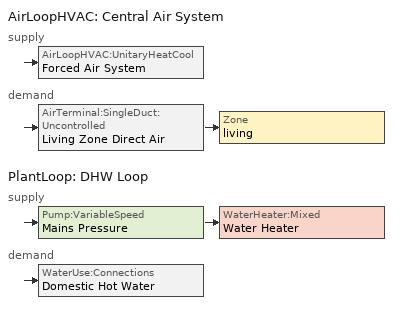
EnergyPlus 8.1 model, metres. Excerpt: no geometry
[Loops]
AirLoopHVAC 'Central Air System'
 supply: AirLoopHVAC:UnitaryHeatCool 'Forced Air System'
 demand: AirTerminal:SingleDuct:Uncontrolled 'Living Zone Direct Air' > Zone 'living'
PlantLoop 'DHW Loop'
 supply: Pump:VariableSpeed 'Mains Pressure' > WaterHeater:Mixed 'Water Heater'
 demand: WaterUse:Connections 'Domestic Hot Water'
[EnergyManagementSystem:Sensor]
SensibleLoadPredicted: living; Zone Predicted Sensible Load to Setpoint Heat Transfer Rate
Tout: living; Zone Outdoor Air Drybulb Temperature
Tin: living; Zone Mean Air Temperature
Win: living; Zone Mean Air Humidity Ratio
Q_WH: Water Heater; Water Heater Gas Energy
[ZoneControl:Thermostat]
Living Zone Thermostat: Zone=living; Control Type Schedule=LivingZoneControl; Control 1=Living Zone Temperature SP
[ThermostatSetpoint:SingleCooling]
Living Zone Temperature SP: Cooling Setpoint Temperature Schedule=CoolingSetPoint
[WaterUse:Equipment]
Name | Peak Flow rate {m^3/s} | Flow Rate Fraction Schedule | Target Temperature Schedule
Clothes Washer | 1.08055e-06 | ClothesWasher | CWWaterTempSchedule
Dishwasher | 3.95453e-07 | Dishwasher | DWWaterTempSchedule
Sinks | 2.13288e-06 | Sinks | SSBWaterTempSchedule
Showers | 3.79135e-06 | Showers | SSBWaterTempSchedule
Baths | 9.65901e-07 | Baths | SSBWaterTempSchedule
[AirLoopHVAC]
Central Air System: Design Supply Air Flow rate {m^3/s}=0.233861
[AirLoopHVAC:UnitaryHeatCool]
Forced Air System: Availability Schedule=AlwaysOn; Supply Air Fan Operating Mode Schedule=SupplyFanOperation; Maximum Supply Air Temperature {C}=48.8889; Supply Air Flow Rate During Cooling Operation {m/s}=0.233861; Supply Air Flow Rate During Heating Operation {m/s}=1e-08; Supply Air Flow Rate When No Cooling or Heating is Needed {m/s}=0; Controlling Zone or Thermostat Location=living; Supply Fan=Supply Fan; Fan Placement=BlowThrough; Heating Coil Object Type (This will be the stand in coil for simulations without furnaces)=Coil:Heating:Electric; Heating Coil=Furnace Heating Coil; Cooling Coil=DX Cooling Coil; Dehumidification Control Type=None
[Coil:Heating:Electric]
Furnace Heating Coil: Availability Schedule=AlwaysOff; Efficiency=1; Nominal Capacity {W}=0.001
[Coil:Cooling:DX:SingleSpeed]
DX Cooling Coil: Availability Schedule=CoolingSeasonSchedule; Rated High Speed Total Cooling Capacity {W}=3592.27; Rated High Speed Sensible Heat Ratio=0.740402; Rated High Speed COP=3.9507; Rated High Speed Air Flow Rate {m^3/s}=0.186108; Rated Evaporator Fan Power Per Volume Flow Rate {W/(m^3/s)}=1059.44; Total Cooling Capacity Function of Temperature Curve=Cool-Cap-fT; Total Cooling Capacity Function of Flow Fraction Curve=Cool-Cap-fFF; Energy Input Ratio Function of Temperature Curve=Cool-EIR-fT; Energy Input Ratio Function of Flow Fraction Curve=Cool-EIR-fFF; Part Load Fraction Correlation Curve=Cool-PLF-fPLR; Nominal Time for Condensate Removal to Begin {s}=1000; Ratio of Initial Moisture Evaporation Rate and Steady State Latent Capacity=1.5; Maximum Cycling Rate {cycles/hr}=3; Latent Capacity Time Constant {s}=45; Condenser Type=AirCooled; Crankcase Heater Capacity {W}=0; Maximum Outdoor Dry-Bulb Temperature for Crankcase Heater Operation {C}=12.7778; Condensate Collection Water Storage Tank=Condensate Tank 1
[Fan:OnOff]
Supply Fan: Availability Schedule=SupplyFanAvailability; Fan Efficiency=0.117562; Pressure Rise {Pa}=124.55; Maximum Flow Rate {m^3/s}=0.233865; Motor Efficiency=1; Motor In Airstream Fraction=1
[WaterUse:Storage]
Condensate Tank 1: Water Quality Subcategory=CC2 Condensate Drain Tank; Maximum Capacity {m3}=2; Initial Volume {m3}=0; Type of Supply Controlled by Float Valve=None; Water Thermal Mode=ScheduledTemperature; Water Temperature Schedule=DWWaterTempSchedule; Ambient Temperature Indicator=Zone; Zone=dummy
[AirTerminal:SingleDuct:Uncontrolled]
Living Zone Direct Air: Availability Schedule=AlwaysOn; Maximum Flow Rate {m^3/s}=0.233861
[AirLoopHVAC:ReturnPlenum]
Return Plenum: Zone=RA Duct Zone
[Zone equipment]
living: Living Zone Direct Air
[Sizing:Plant]
DHW Loop: Loop Type=Heating; Design Loop Exit Temperature {C}=51.6667; Loop Design Temperature Difference {deltaC}=5.55556
[PlantLoop]
DHW Loop: Fluid Type=Water; Plant Equipment Operation Scheme=DHW Loop Operation; Maximum Loop Temperature {C}=100; Minimum Loop Temperature {C}=0; Maximum Loop Flow Rate {m/s}  (This size represents the physical limitations to flow due to losses in the piping system. For BEopt we assume that the pipes are always adequately sized)=0.01; Minimum Loop Flow Rate {m^3/s}=0; Plant Loop Volume {m^3}=0.003; Load Distribution Scheme=Optimal
[PlantEquipmentOperationSchemes]
DHW Loop Operation: Control Scheme 1=DHW Control Scheme; Control Scheme 1 Schedule=AlwaysOn
[PlantEquipmentOperation:HeatingLoad]
DHW Control Scheme: Load Range 1 Lower Limit {W}=0; Load Range 1 Upper Limit {W}=1000000000000000; Priority Control 1 Equip List=DHW Plant Equipment
[Pump:VariableSpeed]
Mains Pressure: Rated Flow Rate {m^3/s}=0.01; Rated Pump Head {Pa}=1; Rated Power Consumption {W}=0; Motor Efficiency=1; Fraction of Motor Inefficiencies to Fluid Stream=0; Coefficient 1 of the Part Load Performance Curve=0; Coefficient 2 of the Part Load Performance Curve=1; Coefficient 3 of the Part Load Performance Curve=0; Coefficient 4 of the Part Load Performance Curve=0; Minimum Flow Rate {m^3/s}=0; Pump Control Type=Intermittent
[PlantEquipmentList]
DHW Plant Equipment: Water Heater
[WaterHeater:Mixed]
Water Heater: 0.143846, WaterHeaterSP1Schedule, 2, 99, Modulate, 11724, 0, 0, 0, NaturalGas, 0.773298, Zone, living, 4.15693, 1, 4.15693, 1, 1, 1, autosize, 1.5
[SetpointManager:Scheduled]
DHW Loop Setpoint Manager: Control Variable=Temperature; Schedule=DHWSupplySetpoint; Setpoint Node or NodeList=DHW Supply Outlet Node
[WaterUse:Connections]
Domestic Hot Water: Drain Water Heat Exchanger Type=None; Water Use Equipment 1=Sinks; Water Use Equipment 2=Showers; Water Use Equipment 3=Clothes Washer; Water Use Equipment 4=Dishwasher; Water Use Equipment 5=Baths
[Schedule:Constant]
Name | Schedule Type | Hourly Value
AlwaysOff | FRACTION | 0
AlwaysOn; SupplyFanAvailability | FRACTION | 1
CWWaterTempSchedule | TEMPERATURE | 33.6111
DHWSupplySetpoint; DWWaterTempSchedule; WaterHeaterSP1Schedule | TEMPERATURE | 51.6667
LivingZoneControl | MULTIPLIER | 2
SSBWaterTempSchedule | TEMPERATURE | 43.3333
SupplyFanOperation | MULTIPLIER | 0
[Schedule:Day:Hourly]
BathsDayMult0; ClothesWasherDayMult2; DishwasherDayMult1; ShowersDayMult2; SinksDayMult1: FRACTION, 0, 0, 0, 0, 0, 0, 0, 0, 0, 0, 0, 0, 0, 0, 0, 0, 0, 0, 0, 0, 0, 0, 0, 0
BathsDayMult1: FRACTION, 0.0571429, 0.0285714, 0.0285714, 0.0285714, 0.0571429, 0.135714, 0.328571, 0.414286, 0.471429, 0.414286, 0.328571, 0.25, 0.221429, 0.164286, 0.164286, 0.164286, 0.278571, 0.328571, 0.55, 0.714286, 0.714286, 0.55, 0.471429, 0.278571
BathsDayMult2: FRACTION, 0.08, 0.04, 0.04, 0.04, 0.08, 0.19, 0.46, 0.58, 0.66, 0.58, 0.46, 0.35, 0.31, 0.23, 0.23, 0.23, 0.39, 0.46, 0.77, 1, 1, 0.77, 0.66, 0.39
ClothesWasherDayMult0: FRACTION, 0.085541, 0.0665319, 0.0380182, 0.0380182, 0.0665319, 0.10455, 0.2091, 0.465723, 0.693832, 0.817391, 0.798382, 0.712841, 0.636805, 0.570273, 0.465723, 0.494237, 0.475228, 0.465723, 0.465723, 0.465723, 0.465723, 0.446714, 0.304146, 0.161577
ClothesWasherDayMult1: FRACTION, 0.104651, 0.0813953, 0.0465116, 0.0465116, 0.0813953, 0.127907, 0.255814, 0.569767, 0.848837, 1, 0.976744, 0.872093, 0.77907, 0.697674, 0.569767, 0.604651, 0.581395, 0.569767, 0.569767, 0.569767, 0.569767, 0.546512, 0.372093, 0.197674
CoolingSeasonSchedule01d; CoolingSeasonSchedule02d; CoolingSeasonSchedule03d; CoolingSeasonSchedule11d; CoolingSeasonSchedule12d: ON/OFF, 0, 0, 0, 0, 0, 0, 0, 0, 0, 0, 0, 0, 0, 0, 0, 0, 0, 0, 0, 0, 0, 0, 0, 0
CoolingSeasonSchedule04d; CoolingSeasonSchedule05d; CoolingSeasonSchedule06d; CoolingSeasonSchedule07d; CoolingSeasonSchedule08d; CoolingSeasonSchedule09d; CoolingSeasonSchedule10d: ON/OFF, 1, 1, 1, 1, 1, 1, 1, 1, 1, 1, 1, 1, 1, 1, 1, 1, 1, 1, 1, 1, 1, 1, 1, 1
CoolingSetPointDesignDay: TEMPERATURE, 23.8889, 23.8889, 23.8889, 23.8889, 23.8889, 23.8889, 23.8889, 23.8889, 23.8889, 23.8889, 23.8889, 23.8889, 23.8889, 23.8889, 23.8889, 23.8889, 23.8889, 23.8889, 23.8889, 23.8889, 23.8889, 23.8889, 23.8889, 23.8889
CoolingSetPointWeekday; CoolingSetPointWeekend: TEMPERATURE, 24.4444, 24.4444, 24.4444, 24.4444, 24.4444, 24.4444, 24.4444, 24.4444, 24.4444, 24.4444, 24.4444, 24.4444, 24.4444, 24.4444, 24.4444, 24.4444, 24.4444, 24.4444, 24.4444, 24.4444, 24.4444, 24.4444, 24.4444, 24.4444
DishwasherDayMult0: FRACTION, 0.135135, 0.0630631, 0.045045, 0.027027, 0.027027, 0.0900901, 0.18018, 0.279279, 0.522523, 0.585586, 0.504505, 0.432432, 0.369369, 0.414414, 0.324324, 0.342342, 0.342342, 0.441441, 0.783784, 1, 0.810811, 0.603604, 0.396396, 0.279279
DishwasherDayMult2: FRACTION, 0.126126, 0.0588589, 0.042042, 0.0252252, 0.0252252, 0.0840841, 0.168168, 0.260661, 0.487688, 0.546547, 0.470871, 0.403604, 0.344745, 0.386787, 0.302703, 0.31952, 0.31952, 0.412012, 0.731532, 0.933333, 0.756757, 0.563363, 0.36997, 0.260661
ShowersDayMult0: FRACTION, 0.0870056, 0.039548, 0.0237288, 0.039548, 0.110734, 0.411299, 0.933333, 0.925424, 0.751412, 0.585311, 0.474576, 0.371751, 0.268927, 0.229379, 0.20565, 0.19774, 0.237288, 0.308475, 0.332203, 0.332203, 0.332203, 0.324294, 0.229379, 0.166102
ShowersDayMult1: FRACTION, 0.0932203, 0.0423729, 0.0254237, 0.0423729, 0.118644, 0.440678, 1, 0.991525, 0.805085, 0.627119, 0.508475, 0.398305, 0.288136, 0.245763, 0.220339, 0.211864, 0.254237, 0.330508, 0.355932, 0.355932, 0.355932, 0.347458, 0.245763, 0.177966
SinksDayMult0: FRACTION, 0.175897, 0.0879487, 0.0628205, 0.0628205, 0.0879487, 0.226154, 0.527692, 0.778974, 0.829231, 0.778974, 0.678462, 0.628205, 0.615641, 0.565385, 0.540256, 0.515128, 0.603077, 0.816667, 0.942308, 0.866923, 0.716154, 0.603077, 0.502564, 0.339231
SinksDayMult2: FRACTION, 0.186667, 0.0933333, 0.0666667, 0.0666667, 0.0933333, 0.24, 0.56, 0.826667, 0.88, 0.826667, 0.72, 0.666667, 0.653333, 0.6, 0.573333, 0.546667, 0.64, 0.866667, 1, 0.92, 0.76, 0.64, 0.533333, 0.36
[Schedule:Week:Compact]
BathsWk: For: Weekdays, BathsDayMult1, For: CustomDay1, BathsDayMult0, For: CustomDay2, BathsDayMult0, For: AllOtherDays, BathsDayMult2
ClothesWasherWk: For: Weekdays, ClothesWasherDayMult0, For: CustomDay1, ClothesWasherDayMult2, For: CustomDay2, ClothesWasherDayMult2, For: AllOtherDays, ClothesWasherDayMult1
CoolingSeasonSchedule01: For: Weekdays, CoolingSeasonSchedule01d, For: CustomDay1, CoolingSeasonSchedule01d, For: CustomDay2, CoolingSeasonSchedule01d, For: AllOtherDays, CoolingSeasonSchedule01d
CoolingSeasonSchedule02: For: Weekdays, CoolingSeasonSchedule02d, For: CustomDay1, CoolingSeasonSchedule02d, For: CustomDay2, CoolingSeasonSchedule02d, For: AllOtherDays, CoolingSeasonSchedule02d
CoolingSeasonSchedule03: For: Weekdays, CoolingSeasonSchedule03d, For: CustomDay1, CoolingSeasonSchedule03d, For: CustomDay2, CoolingSeasonSchedule03d, For: AllOtherDays, CoolingSeasonSchedule03d
CoolingSeasonSchedule04: For: Weekdays, CoolingSeasonSchedule04d, For: CustomDay1, CoolingSeasonSchedule04d, For: CustomDay2, CoolingSeasonSchedule04d, For: AllOtherDays, CoolingSeasonSchedule04d
CoolingSeasonSchedule05: For: Weekdays, CoolingSeasonSchedule05d, For: CustomDay1, CoolingSeasonSchedule05d, For: CustomDay2, CoolingSeasonSchedule05d, For: AllOtherDays, CoolingSeasonSchedule05d
CoolingSeasonSchedule06: For: Weekdays, CoolingSeasonSchedule06d, For: CustomDay1, CoolingSeasonSchedule06d, For: CustomDay2, CoolingSeasonSchedule06d, For: AllOtherDays, CoolingSeasonSchedule06d
CoolingSeasonSchedule07: For: Weekdays, CoolingSeasonSchedule07d, For: CustomDay1, CoolingSeasonSchedule07d, For: CustomDay2, CoolingSeasonSchedule07d, For: AllOtherDays, CoolingSeasonSchedule07d
CoolingSeasonSchedule08: For: Weekdays, CoolingSeasonSchedule08d, For: CustomDay1, CoolingSeasonSchedule08d, For: CustomDay2, CoolingSeasonSchedule08d, For: AllOtherDays, CoolingSeasonSchedule08d
CoolingSeasonSchedule09: For: Weekdays, CoolingSeasonSchedule09d, For: CustomDay1, CoolingSeasonSchedule09d, For: CustomDay2, CoolingSeasonSchedule09d, For: AllOtherDays, CoolingSeasonSchedule09d
CoolingSeasonSchedule10: For: Weekdays, CoolingSeasonSchedule10d, For: CustomDay1, CoolingSeasonSchedule10d, For: CustomDay2, CoolingSeasonSchedule10d, For: AllOtherDays, CoolingSeasonSchedule10d
CoolingSeasonSchedule11: For: Weekdays, CoolingSeasonSchedule11d, For: CustomDay1, CoolingSeasonSchedule11d, For: CustomDay2, CoolingSeasonSchedule11d, For: AllOtherDays, CoolingSeasonSchedule11d
CoolingSeasonSchedule12: For: Weekdays, CoolingSeasonSchedule12d, For: CustomDay1, CoolingSeasonSchedule12d, For: CustomDay2, CoolingSeasonSchedule12d, For: AllOtherDays, CoolingSeasonSchedule12d
CoolingSetPointWeek: For: Weekdays, CoolingSetPointWeekday, For: CustomDay1, CoolingSetPointWeekday, For: CustomDay2, CoolingSetPointWeekend, For: SummerDesignDay, CoolingSetPointDesignDay, For: AllOtherDays, CoolingSetPointWeekend
DishwasherWk: For: Weekdays, DishwasherDayMult2, For: CustomDay1, DishwasherDayMult1, For: CustomDay2, DishwasherDayMult1, For: AllOtherDays, DishwasherDayMult0
ShowersWk: For: Weekdays, ShowersDayMult0, For: CustomDay1, ShowersDayMult2, For: CustomDay2, ShowersDayMult2, For: AllOtherDays, ShowersDayMult1
SinksWk: For: Weekdays, SinksDayMult0, For: CustomDay1, SinksDayMult1, For: CustomDay2, SinksDayMult1, For: AllOtherDays, SinksDayMult2
[Schedule:Year]
Baths: FRACTION, BathsWk, 1, 1, 12, 31
ClothesWasher: FRACTION, ClothesWasherWk, 1, 1, 12, 31
CoolingSeasonSchedule: ON/OFF, CoolingSeasonSchedule01, 1, 1, 1, 31, CoolingSeasonSchedule02, 2, 1, 2, 28, CoolingSeasonSchedule03, 3, 1, 3, 31, CoolingSeasonSchedule04, 4, 1, 4, 30, CoolingSeasonSchedule05, 5, 1, 5, 31, CoolingSeasonSchedule06, 6, 1, 6, 30, CoolingSeasonSchedule07, 7, 1, 7, 31, CoolingSeasonSchedule08, 8, 1, 8, 31, CoolingSeasonSchedule09, 9, 1, 9, 30, CoolingSeasonSchedule10, 10, 1, 10, 31, CoolingSeasonSchedule11, 11, 1, 11, 30, CoolingSeasonSchedule12, 12, 1, 12, 31
CoolingSetPoint: TEMPERATURE, CoolingSetPointWeek, 1, 1, 12, 31
Dishwasher: FRACTION, DishwasherWk, 1, 1, 12, 31
Showers: FRACTION, ShowersWk, 1, 1, 12, 31
Sinks: FRACTION, SinksWk, 1, 1, 12, 31
[Curve:Biquadratic]
Cool-Cap-fT: 1.5509, -0.0750501, 0.00309714, 0.00240111, -5.0544e-05, -0.000427281, 13.88, 23.88, 18.33, 51.66
Cool-EIR-fT: -0.304283, 0.118048, -0.00342467, -0.00626191, 0.000695427, -0.000469975, 13.88, 23.88, 18.33, 51.66
[Curve:Quadratic]
Cool-PLF-fPLR: 0.93, 0.07, 0, 0, 1, 0.7, 1
Cool-Cap-fFF: 0.718605, 0.4101, -0.128705, 0, 2, 0, 2
Cool-EIR-fFF: 1.323, -0.477711, 0.154712, 0, 2, 0, 2
